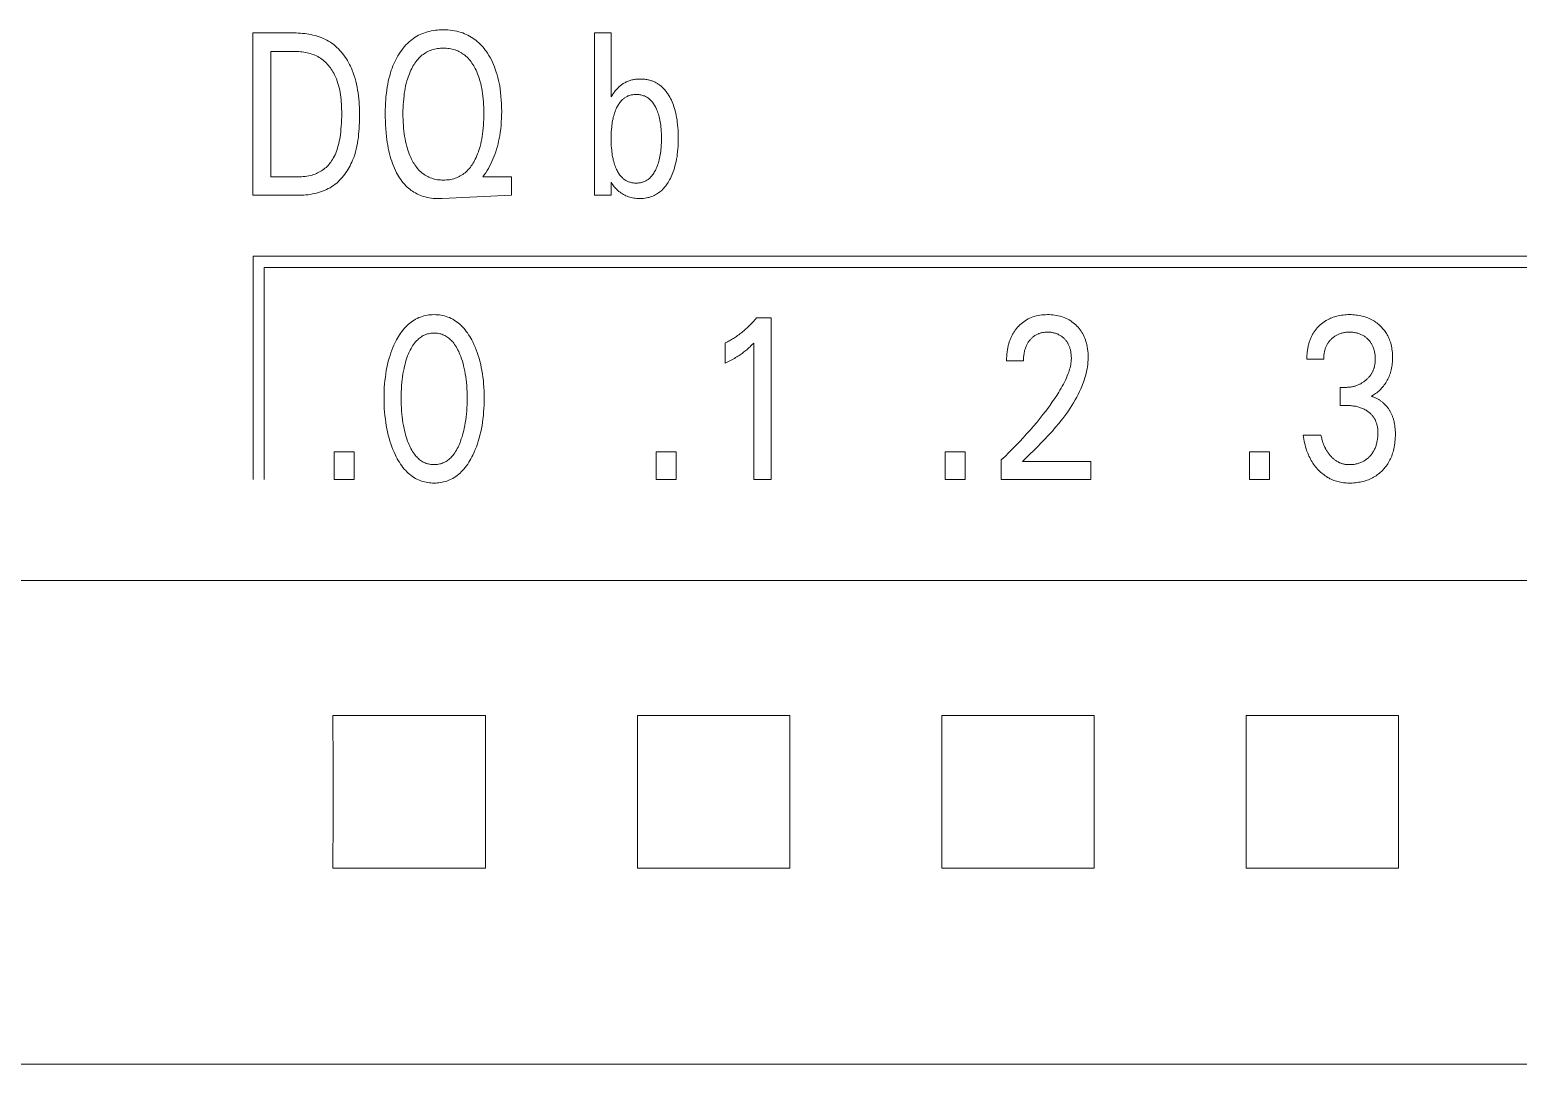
# Model space of a CAD drawing. Header units: millimetres. Extents: x -135 to 420, y 0 to 297.
# Drawn here: x 260.66 to 275.33, y 133.59 to 143.79 of the extents above; entities that cross this region are included whole.
import ezdxf

# ---------------------------------------------------------------- set-up
doc = ezdxf.new("R2010")
doc.units = ezdxf.units.MM
doc.layers.add('eProC - L2', color=41, linetype='Continuous', lineweight=20)

msp = doc.modelspace()

# ---------------------------------------------------------------- linework, layer by layer
at = {"layer": 'eProC - L2', "linetype": 'Continuous'}
for p, q in [((262.856, 142.154), (262.856, 143.754)), ((262.856, 143.754), (263.262, 143.754)), ((266.222, 142.154), (266.222, 143.754)), ((266.222, 143.754), (266.386, 143.754)), ((266.386, 143.754), (266.386, 143.124)), ((263.031, 143.573), (263.031, 142.335)), ((263.262, 143.573), (263.031, 143.573)), ((266.386, 143.124), (266.399, 143.144)), ((263.031, 142.335), (263.297, 142.335)), ((265.136, 142.355), (265.122, 142.335)), ((265.122, 142.335), (265.405, 142.335)), ((265.405, 142.335), (265.405, 142.154)), ((266.386, 142.282), (266.386, 142.154)), ((266.388, 142.28), (266.386, 142.282)), ((263.296, 142.154), (262.856, 142.154)), ((265.405, 142.154), (264.721, 142.122)), ((266.386, 142.154), (266.222, 142.154)), ((262.857, 141.554), (262.857, 139.354)), ((286.906, 141.554), (262.857, 141.554)), ((262.967, 141.444), (262.967, 139.354)), ((286.796, 141.444), (262.967, 141.444)), ((267.818, 140.945), (267.963, 140.945)), ((267.963, 140.945), (267.963, 139.354)), ((267.512, 140.499), (267.512, 140.699)), ((267.792, 139.354), (267.792, 140.698)), ((270.451, 140.522), (270.285, 140.522)), ((273.41, 140.538), (273.244, 140.538)), ((273.571, 140.082), (273.571, 140.261)), ((273.571, 140.261), (273.628, 140.261)), ((273.64, 140.082), (273.571, 140.082)), ((273.208, 139.791), (273.383, 139.791)), ((263.658, 139.354), (263.658, 139.624)), ((263.658, 139.624), (263.855, 139.624)), ((263.855, 139.624), (263.855, 139.354)), ((266.829, 139.354), (266.829, 139.624)), ((266.829, 139.624), (267.027, 139.624)), ((267.027, 139.624), (267.027, 139.354)), ((269.678, 139.354), (269.678, 139.624)), ((269.678, 139.624), (269.876, 139.624)), ((269.876, 139.624), (269.876, 139.354)), ((270.232, 139.354), (270.232, 139.546)), ((270.441, 139.529), (271.115, 139.529)), ((271.115, 139.529), (271.115, 139.354)), ((272.677, 139.354), (272.677, 139.624)), ((272.677, 139.624), (272.875, 139.624)), ((272.875, 139.624), (272.875, 139.354)), ((263.855, 139.354), (263.658, 139.354)), ((267.027, 139.354), (266.829, 139.354)), ((267.963, 139.354), (267.792, 139.354)), ((269.876, 139.354), (269.678, 139.354)), ((271.115, 139.354), (270.232, 139.354)), ((272.875, 139.354), (272.677, 139.354)), ((289.996, 138.358), (224.796, 138.358)), ((265.148, 137.026), (263.645, 137.026)), ((268.148, 137.026), (266.645, 137.026)), ((271.148, 137.026), (269.645, 137.026)), ((274.148, 137.026), (272.645, 137.026)), ((265.148, 135.522), (263.645, 135.522)), ((268.148, 135.522), (266.645, 135.522)), ((271.148, 135.522), (269.645, 135.522)), ((274.148, 135.522), (272.645, 135.522)), ((289.596, 133.589), (225.196, 133.589))]:
    msp.add_line(p, q, dxfattribs=at)
for points in [[(265.136, 142.355), (265.15, 142.375), (265.164, 142.397), (265.177, 142.418), (265.189, 142.44), (265.2, 142.463), (265.211, 142.486), (265.222, 142.509), (265.231, 142.532), (265.241, 142.557), (265.25, 142.583), (265.258, 142.609), (265.265, 142.635), (265.272, 142.661), (265.278, 142.687), (265.284, 142.714), (265.288, 142.74), (265.294, 142.774), (265.298, 142.808), (265.302, 142.842), (265.304, 142.877), (265.306, 142.911), (265.307, 142.945), (265.308, 142.98), (265.307, 143.017), (265.306, 143.055), (265.304, 143.092), (265.301, 143.13), (265.297, 143.167), (265.292, 143.204), (265.288, 143.232), (265.282, 143.26), (265.277, 143.287), (265.27, 143.315), (265.263, 143.342), (265.254, 143.369), (265.245, 143.396), (265.237, 143.419), (265.227, 143.443), (265.217, 143.466), (265.206, 143.489), (265.194, 143.511), (265.181, 143.533), (265.168, 143.554), (265.157, 143.57), (265.146, 143.586), (265.134, 143.601), (265.122, 143.616), (265.109, 143.631), (265.096, 143.644), (265.082, 143.658), (265.067, 143.671), (265.053, 143.683), (265.038, 143.694), (265.023, 143.704), (265.008, 143.714), (264.992, 143.724), (264.975, 143.732), (264.959, 143.74), (264.942, 143.747), (264.925, 143.754), (264.908, 143.76), (264.887, 143.766), (264.865, 143.772), (264.844, 143.776), (264.822, 143.78), (264.8, 143.782), (264.778, 143.784), (264.755, 143.785), (264.733, 143.786), (264.713, 143.785), (264.693, 143.785), (264.674, 143.783), (264.654, 143.781), (264.634, 143.778), (264.614, 143.774), (264.595, 143.77), (264.576, 143.765), (264.557, 143.759), (264.539, 143.753), (264.522, 143.746), (264.505, 143.739), (264.489, 143.731), (264.472, 143.722), (264.456, 143.712), (264.441, 143.702), (264.426, 143.691), (264.411, 143.68), (264.395, 143.666), (264.379, 143.651), (264.364, 143.636), (264.349, 143.62), (264.336, 143.603), (264.322, 143.586), (264.31, 143.569)], [(263.296, 142.154), (263.317, 142.154), (263.338, 142.155), (263.359, 142.156), (263.379, 142.158), (263.4, 142.16), (263.421, 142.163), (263.442, 142.167), (263.462, 142.171), (263.483, 142.176), (263.503, 142.181), (263.523, 142.187), (263.543, 142.194), (263.562, 142.202), (263.581, 142.21), (263.599, 142.22), (263.618, 142.229), (263.635, 142.24), (263.651, 142.251), (263.667, 142.263), (263.682, 142.275), (263.696, 142.288), (263.71, 142.302), (263.724, 142.316), (263.737, 142.331), (263.749, 142.346), (263.761, 142.362), (263.773, 142.378), (263.784, 142.394), (263.794, 142.411), (263.804, 142.428), (263.813, 142.446), (263.822, 142.463), (263.83, 142.481), (263.838, 142.499), (263.849, 142.527), (263.859, 142.554), (263.867, 142.582), (263.874, 142.61), (263.881, 142.639), (263.886, 142.667), (263.891, 142.696), (263.895, 142.725), (263.898, 142.754), (263.901, 142.784), (263.903, 142.813), (263.904, 142.842), (263.905, 142.872), (263.906, 142.901), (263.906, 142.931), (263.906, 142.96), (263.905, 142.989), (263.905, 143.019), (263.903, 143.048), (263.902, 143.077), (263.899, 143.106), (263.896, 143.135), (263.893, 143.164), (263.888, 143.193), (263.883, 143.221), (263.878, 143.249), (263.871, 143.278), (263.863, 143.306), (263.855, 143.333), (263.845, 143.361), (263.834, 143.388), (263.826, 143.407), (263.817, 143.426), (263.808, 143.445), (263.798, 143.463), (263.788, 143.482), (263.777, 143.499), (263.765, 143.517), (263.753, 143.534), (263.74, 143.551), (263.727, 143.567), (263.713, 143.582), (263.699, 143.597), (263.684, 143.612), (263.669, 143.625), (263.653, 143.639), (263.637, 143.651), (263.62, 143.663), (263.602, 143.673), (263.584, 143.683), (263.566, 143.693), (263.547, 143.701), (263.528, 143.709), (263.508, 143.716), (263.489, 143.723), (263.469, 143.728), (263.448, 143.734), (263.428, 143.738), (263.407, 143.742), (263.386, 143.745), (263.366, 143.748), (263.345, 143.75), (263.324, 143.752), (263.303, 143.753), (263.282, 143.754), (263.262, 143.754)], [(263.262, 143.573), (263.278, 143.572), (263.294, 143.572), (263.31, 143.571), (263.326, 143.569), (263.342, 143.567), (263.358, 143.565), (263.374, 143.562), (263.39, 143.559), (263.406, 143.555), (263.421, 143.551), (263.436, 143.546), (263.452, 143.541), (263.466, 143.535), (263.481, 143.528), (263.495, 143.521), (263.509, 143.513), (263.522, 143.505), (263.535, 143.496), (263.547, 143.487), (263.558, 143.477), (263.57, 143.467), (263.58, 143.456), (263.591, 143.445), (263.601, 143.433), (263.61, 143.421), (263.62, 143.409), (263.628, 143.396), (263.637, 143.383), (263.645, 143.37), (263.652, 143.357), (263.66, 143.343), (263.666, 143.329), (263.673, 143.315), (263.679, 143.301), (263.687, 143.279), (263.694, 143.257), (263.701, 143.235), (263.707, 143.213), (263.712, 143.191), (263.716, 143.168), (263.72, 143.145), (263.723, 143.122), (263.725, 143.1), (263.727, 143.077), (263.729, 143.054), (263.73, 143.031), (263.73, 143.007), (263.731, 142.984), (263.731, 142.961), (263.731, 142.93), (263.73, 142.899), (263.729, 142.868), (263.727, 142.837), (263.724, 142.806), (263.721, 142.775), (263.718, 142.753), (263.715, 142.731), (263.711, 142.709), (263.707, 142.687), (263.702, 142.666), (263.696, 142.644), (263.69, 142.623), (263.685, 142.605), (263.679, 142.588), (263.672, 142.571), (263.665, 142.554), (263.657, 142.538), (263.648, 142.521), (263.639, 142.506), (263.632, 142.494), (263.624, 142.482), (263.615, 142.471), (263.606, 142.46), (263.597, 142.449), (263.587, 142.439), (263.577, 142.429), (263.566, 142.42), (263.555, 142.411), (263.543, 142.403), (263.532, 142.395), (263.519, 142.388), (263.507, 142.381), (263.494, 142.374), (263.481, 142.369), (263.468, 142.363), (263.454, 142.359), (263.441, 142.354), (263.423, 142.35), (263.406, 142.346), (263.388, 142.342), (263.37, 142.34), (263.352, 142.338), (263.334, 142.336), (263.315, 142.336), (263.297, 142.335)], [(264.31, 143.569), (264.296, 143.548), (264.285, 143.529), (264.274, 143.509), (264.263, 143.49), (264.254, 143.47), (264.244, 143.449), (264.236, 143.429), (264.228, 143.408), (264.22, 143.387), (264.212, 143.36), (264.204, 143.332), (264.196, 143.305), (264.19, 143.277), (264.184, 143.249), (264.179, 143.221), (264.175, 143.192), (264.171, 143.16), (264.167, 143.127), (264.165, 143.095), (264.163, 143.062), (264.161, 143.029), (264.16, 142.996), (264.16, 142.964), (264.16, 142.925), (264.161, 142.886), (264.163, 142.848), (264.165, 142.809), (264.168, 142.771), (264.172, 142.732), (264.176, 142.704), (264.18, 142.676), (264.185, 142.647), (264.19, 142.619), (264.196, 142.592), (264.202, 142.564), (264.21, 142.536), (264.216, 142.513), (264.224, 142.489), (264.232, 142.466), (264.241, 142.443), (264.25, 142.421), (264.261, 142.398), (264.272, 142.376), (264.281, 142.359), (264.291, 142.342), (264.302, 142.325), (264.313, 142.309), (264.324, 142.293), (264.337, 142.277), (264.35, 142.263), (264.363, 142.248), (264.377, 142.235), (264.39, 142.224), (264.402, 142.213), (264.415, 142.203), (264.429, 142.194), (264.443, 142.185), (264.457, 142.177), (264.472, 142.169), (264.486, 142.162), (264.501, 142.155), (264.517, 142.149), (264.535, 142.143), (264.554, 142.138), (264.573, 142.133), (264.592, 142.129), (264.612, 142.126), (264.631, 142.124), (264.651, 142.122), (264.67, 142.121), (264.69, 142.121), (264.706, 142.121), (264.721, 142.122)], [(264.422, 142.505), (264.419, 142.51), (264.411, 142.527), (264.404, 142.545), (264.396, 142.563), (264.39, 142.581), (264.384, 142.599), (264.378, 142.617), (264.373, 142.636), (264.366, 142.661), (264.361, 142.685), (264.356, 142.71), (264.351, 142.736), (264.348, 142.761), (264.344, 142.786), (264.341, 142.815), (264.339, 142.844), (264.337, 142.874), (264.336, 142.903), (264.335, 142.932), (264.335, 142.961), (264.335, 142.99), (264.336, 143.019), (264.337, 143.048), (264.339, 143.076), (264.342, 143.105), (264.345, 143.134), (264.348, 143.158), (264.352, 143.183), (264.356, 143.208), (264.361, 143.233), (264.367, 143.257), (264.373, 143.281), (264.379, 143.3), (264.385, 143.318), (264.391, 143.335), (264.398, 143.353), (264.405, 143.37), (264.413, 143.388), (264.421, 143.405), (264.428, 143.418), (264.436, 143.432), (264.444, 143.445), (264.452, 143.457), (264.461, 143.47), (264.471, 143.482), (264.48, 143.494), (264.491, 143.505), (264.501, 143.516), (264.512, 143.525), (264.522, 143.534), (264.533, 143.542), (264.544, 143.55), (264.556, 143.558), (264.568, 143.565), (264.58, 143.571), (264.593, 143.577), (264.605, 143.582), (264.619, 143.587), (264.633, 143.591), (264.647, 143.595), (264.661, 143.598), (264.675, 143.6), (264.69, 143.602), (264.704, 143.603), (264.719, 143.604), (264.733, 143.604), (264.748, 143.604), (264.762, 143.603), (264.777, 143.602), (264.791, 143.6), (264.806, 143.598), (264.82, 143.595), (264.834, 143.591), (264.848, 143.587), (264.862, 143.582), (264.874, 143.577), (264.887, 143.571), (264.899, 143.565), (264.911, 143.558), (264.923, 143.55), (264.934, 143.542), (264.945, 143.534), (264.956, 143.525), (264.966, 143.516), (264.977, 143.505), (264.987, 143.494), (264.997, 143.482), (265.006, 143.47), (265.015, 143.457), (265.024, 143.444), (265.032, 143.431), (265.039, 143.418), (265.046, 143.405)], [(265.046, 143.405), (265.055, 143.388), (265.062, 143.371), (265.07, 143.353), (265.077, 143.335), (265.083, 143.318), (265.089, 143.3), (265.094, 143.281), (265.101, 143.257), (265.106, 143.233), (265.111, 143.208), (265.116, 143.183), (265.12, 143.158), (265.123, 143.134), (265.126, 143.105), (265.128, 143.076), (265.13, 143.048), (265.131, 143.019), (265.132, 142.99), (265.132, 142.961), (265.132, 142.932), (265.132, 142.903), (265.13, 142.873), (265.128, 142.844), (265.126, 142.815), (265.123, 142.786), (265.12, 142.76), (265.116, 142.735), (265.112, 142.71), (265.107, 142.685), (265.101, 142.66), (265.095, 142.635), (265.09, 142.617), (265.084, 142.599), (265.078, 142.581), (265.071, 142.563), (265.064, 142.545), (265.056, 142.527), (265.048, 142.51), (265.041, 142.496), (265.033, 142.482), (265.025, 142.469), (265.017, 142.456), (265.008, 142.443), (264.999, 142.43), (264.989, 142.418), (264.978, 142.407), (264.968, 142.395), (264.957, 142.386), (264.947, 142.377), (264.936, 142.368), (264.924, 142.36), (264.913, 142.352), (264.9, 142.345), (264.888, 142.338), (264.875, 142.332), (264.863, 142.327), (264.849, 142.322), (264.835, 142.317), (264.821, 142.313), (264.806, 142.31), (264.792, 142.308), (264.777, 142.306), (264.763, 142.305), (264.748, 142.304), (264.733, 142.304), (264.719, 142.304), (264.704, 142.305), (264.689, 142.306), (264.675, 142.308), (264.66, 142.31), (264.646, 142.313), (264.632, 142.317), (264.618, 142.322), (264.604, 142.327), (264.591, 142.332), (264.579, 142.338), (264.566, 142.345), (264.554, 142.352), (264.543, 142.36), (264.531, 142.368), (264.52, 142.377), (264.51, 142.386), (264.499, 142.395), (264.489, 142.406), (264.479, 142.417), (264.47, 142.429), (264.461, 142.441), (264.452, 142.453), (264.444, 142.466), (264.436, 142.478), (264.429, 142.491), (264.422, 142.505)], [(266.946, 143.153), (266.94, 143.161), (266.934, 143.169), (266.929, 143.177), (266.922, 143.185), (266.916, 143.193), (266.91, 143.2), (266.903, 143.207), (266.896, 143.214), (266.889, 143.221), (266.883, 143.227), (266.876, 143.232), (266.87, 143.237), (266.863, 143.242), (266.857, 143.247), (266.85, 143.251), (266.843, 143.256), (266.836, 143.26), (266.829, 143.264), (266.822, 143.268), (266.814, 143.271), (266.807, 143.275), (266.799, 143.278), (266.792, 143.281), (266.783, 143.284), (266.774, 143.287), (266.765, 143.289), (266.756, 143.291), (266.747, 143.293), (266.738, 143.295), (266.729, 143.296), (266.72, 143.298), (266.711, 143.299), (266.702, 143.299), (266.692, 143.3), (266.683, 143.3), (266.674, 143.3), (266.664, 143.3), (266.655, 143.3), (266.646, 143.299), (266.637, 143.299), (266.627, 143.298), (266.618, 143.296), (266.609, 143.295), (266.6, 143.293), (266.591, 143.291), (266.582, 143.289), (266.573, 143.286), (266.564, 143.283), (266.556, 143.28), (266.549, 143.277), (266.541, 143.274), (266.534, 143.271), (266.527, 143.267), (266.52, 143.263), (266.512, 143.259), (266.505, 143.255), (266.499, 143.25), (266.492, 143.246), (266.485, 143.241), (266.479, 143.236), (266.473, 143.231), (266.465, 143.225), (266.458, 143.218), (266.451, 143.211), (266.445, 143.205), (266.438, 143.198), (266.432, 143.19), (266.426, 143.183), (266.42, 143.175), (266.415, 143.168), (266.409, 143.16), (266.404, 143.152), (266.399, 143.144)], [(266.436, 142.417), (266.43, 142.43), (266.425, 142.444), (266.42, 142.458), (266.416, 142.472), (266.412, 142.486), (266.408, 142.5), (266.405, 142.516), (266.401, 142.532), (266.398, 142.549), (266.396, 142.565), (266.394, 142.581), (266.392, 142.598), (266.39, 142.621), (266.388, 142.643), (266.387, 142.666), (266.386, 142.689), (266.386, 142.712), (266.386, 142.735), (266.387, 142.757), (266.388, 142.78), (266.39, 142.803), (266.392, 142.825), (266.394, 142.842), (266.396, 142.858), (266.398, 142.874), (266.401, 142.891), (266.405, 142.907), (266.408, 142.923), (266.412, 142.937), (266.416, 142.951), (266.42, 142.965), (266.425, 142.979), (266.43, 142.992), (266.436, 143.006), (266.44, 143.015), (266.445, 143.025), (266.45, 143.034), (266.455, 143.043), (266.461, 143.052), (266.467, 143.06), (266.473, 143.069), (266.479, 143.077), (266.486, 143.085), (266.492, 143.091), (266.498, 143.097), (266.504, 143.102), (266.51, 143.107), (266.517, 143.112), (266.523, 143.117), (266.53, 143.121), (266.537, 143.125), (266.545, 143.129), (266.552, 143.133), (266.56, 143.136), (266.568, 143.138), (266.576, 143.141), (266.584, 143.143), (266.592, 143.145), (266.6, 143.146), (266.609, 143.147), (266.617, 143.148), (266.625, 143.148), (266.634, 143.148), (266.643, 143.148), (266.652, 143.148), (266.662, 143.147), (266.671, 143.146), (266.68, 143.144), (266.689, 143.142), (266.698, 143.139), (266.707, 143.136), (266.715, 143.133), (266.724, 143.129), (266.732, 143.125), (266.739, 143.121), (266.747, 143.116), (266.754, 143.11), (266.762, 143.105), (266.768, 143.099), (266.775, 143.093), (266.781, 143.086), (266.788, 143.079), (266.795, 143.071), (266.801, 143.063), (266.807, 143.054), (266.812, 143.045), (266.818, 143.037), (266.823, 143.027), (266.827, 143.018), (266.832, 143.009), (266.833, 143.006)], [(266.388, 142.28), (266.395, 142.269), (266.402, 142.258), (266.41, 142.248), (266.418, 142.238), (266.426, 142.228), (266.435, 142.219), (266.445, 142.209), (266.454, 142.201), (266.464, 142.192), (266.475, 142.184), (266.486, 142.176), (266.497, 142.169), (266.508, 142.162), (266.52, 142.156), (266.532, 142.15), (266.544, 142.144), (266.557, 142.14), (266.57, 142.136), (266.584, 142.132), (266.597, 142.129), (266.611, 142.126), (266.625, 142.125), (266.639, 142.123), (266.652, 142.123), (266.666, 142.122), (266.68, 142.122), (266.694, 142.123), (266.707, 142.124), (266.721, 142.126), (266.734, 142.128), (266.747, 142.131), (266.761, 142.134), (266.774, 142.138), (266.786, 142.143), (266.798, 142.147), (266.81, 142.153), (266.822, 142.159), (266.833, 142.165), (266.844, 142.172), (266.855, 142.179), (266.865, 142.187), (266.875, 142.195), (266.885, 142.203), (266.895, 142.213), (266.905, 142.224), (266.914, 142.234), (266.923, 142.245), (266.932, 142.257), (266.94, 142.268), (266.948, 142.28), (266.955, 142.292), (266.962, 142.305), (266.971, 142.321), (266.978, 142.337), (266.986, 142.353), (266.992, 142.37), (266.999, 142.386), (267.005, 142.403), (267.01, 142.42), (267.016, 142.443), (267.022, 142.465), (267.027, 142.488), (267.032, 142.511), (267.036, 142.535), (267.039, 142.558), (267.042, 142.584), (267.044, 142.611), (267.046, 142.638), (267.047, 142.664), (267.048, 142.691), (267.048, 142.718), (267.048, 142.744), (267.047, 142.77), (267.046, 142.796), (267.044, 142.822), (267.042, 142.848), (267.039, 142.874), (267.036, 142.897), (267.032, 142.92), (267.028, 142.942), (267.023, 142.965), (267.017, 142.987), (267.011, 143.009), (267.006, 143.026), (267, 143.043), (266.994, 143.059), (266.987, 143.075), (266.98, 143.091), (266.972, 143.107), (266.964, 143.122), (266.955, 143.138), (266.946, 143.153)], [(266.833, 143.006), (266.838, 142.994), (266.843, 142.981), (266.848, 142.967), (266.852, 142.954), (266.856, 142.941), (266.86, 142.927), (266.864, 142.911), (266.867, 142.895), (266.87, 142.879), (266.873, 142.862), (266.875, 142.846), (266.877, 142.83), (266.879, 142.807), (266.88, 142.784), (266.882, 142.762), (266.882, 142.739), (266.882, 142.716), (266.882, 142.694), (266.882, 142.671), (266.88, 142.648), (266.879, 142.625), (266.877, 142.602), (266.875, 142.586), (266.873, 142.569), (266.87, 142.552), (266.867, 142.536), (266.864, 142.52), (266.86, 142.503), (266.856, 142.489), (266.852, 142.475), (266.847, 142.461), (266.843, 142.447), (266.837, 142.433), (266.832, 142.419), (266.827, 142.41), (266.823, 142.4), (266.818, 142.391), (266.812, 142.381), (266.807, 142.372), (266.801, 142.364), (266.795, 142.355), (266.788, 142.347), (266.781, 142.339), (266.776, 142.333), (266.77, 142.327), (266.764, 142.321), (266.757, 142.316), (266.751, 142.311), (266.744, 142.306), (266.737, 142.302), (266.73, 142.298), (266.722, 142.294), (266.715, 142.29), (266.707, 142.287), (266.699, 142.284), (266.691, 142.282), (266.683, 142.28), (266.675, 142.278), (266.667, 142.277), (266.658, 142.276), (266.65, 142.275), (266.641, 142.274), (266.633, 142.274), (266.624, 142.274), (266.616, 142.275), (266.608, 142.276), (266.599, 142.277), (266.591, 142.278), (266.583, 142.28), (266.575, 142.282), (266.567, 142.284), (266.559, 142.287), (266.551, 142.29), (266.544, 142.293), (266.537, 142.297), (266.53, 142.301), (266.523, 142.306), (266.516, 142.31), (266.51, 142.315), (266.503, 142.321), (266.497, 142.326), (266.491, 142.332), (266.486, 142.338), (266.479, 142.346), (266.472, 142.354), (266.466, 142.362), (266.46, 142.371), (266.455, 142.38), (266.45, 142.389), (266.445, 142.398), (266.44, 142.408), (266.436, 142.417)], [(265.024, 139.594), (265.036, 139.621), (265.048, 139.648), (265.058, 139.676), (265.068, 139.703), (265.077, 139.731), (265.086, 139.76), (265.094, 139.791), (265.101, 139.822), (265.108, 139.853), (265.114, 139.884), (265.119, 139.916), (265.123, 139.947), (265.127, 139.982), (265.13, 140.017), (265.132, 140.052), (265.134, 140.087), (265.135, 140.122), (265.135, 140.157), (265.135, 140.191), (265.134, 140.226), (265.132, 140.26), (265.13, 140.295), (265.127, 140.329), (265.123, 140.363), (265.118, 140.395), (265.113, 140.426), (265.107, 140.456), (265.101, 140.487), (265.093, 140.518), (265.085, 140.548), (265.076, 140.576), (265.067, 140.603), (265.057, 140.63), (265.046, 140.657), (265.034, 140.684), (265.022, 140.71), (265.013, 140.728), (265.003, 140.746), (264.993, 140.763), (264.982, 140.78), (264.971, 140.797), (264.959, 140.813), (264.947, 140.829), (264.934, 140.844), (264.92, 140.859), (264.908, 140.871), (264.895, 140.883), (264.882, 140.894), (264.868, 140.905), (264.854, 140.915), (264.84, 140.924), (264.825, 140.933), (264.809, 140.941), (264.794, 140.948), (264.778, 140.954), (264.761, 140.96), (264.745, 140.965), (264.728, 140.969), (264.711, 140.972), (264.694, 140.975), (264.676, 140.976), (264.659, 140.977), (264.642, 140.978), (264.624, 140.977), (264.607, 140.976), (264.59, 140.975), (264.573, 140.972), (264.556, 140.969), (264.539, 140.965), (264.523, 140.96), (264.506, 140.954), (264.49, 140.948), (264.475, 140.941), (264.459, 140.933), (264.444, 140.924), (264.43, 140.915), (264.416, 140.905), (264.402, 140.894), (264.389, 140.883), (264.376, 140.871), (264.364, 140.859), (264.35, 140.844), (264.337, 140.829), (264.324, 140.813), (264.313, 140.797), (264.301, 140.78), (264.291, 140.763), (264.281, 140.746), (264.271, 140.728), (264.262, 140.71), (264.258, 140.703)], [(267.818, 140.945), (267.809, 140.934), (267.801, 140.924), (267.792, 140.914), (267.782, 140.904), (267.773, 140.894), (267.764, 140.884), (267.754, 140.874), (267.744, 140.864), (267.734, 140.855), (267.724, 140.846), (267.715, 140.837), (267.705, 140.828), (267.695, 140.819), (267.685, 140.811), (267.675, 140.803), (267.665, 140.795), (267.654, 140.787), (267.644, 140.779), (267.633, 140.771), (267.622, 140.763), (267.613, 140.757), (267.603, 140.75), (267.593, 140.744), (267.583, 140.738), (267.573, 140.732), (267.563, 140.726), (267.553, 140.72), (267.543, 140.715), (267.532, 140.709), (267.522, 140.704), (267.512, 140.699)], [(270.415, 140.877), (270.408, 140.87), (270.401, 140.862), (270.395, 140.856), (270.39, 140.85), (270.385, 140.844), (270.38, 140.838), (270.375, 140.831), (270.37, 140.825), (270.365, 140.818), (270.361, 140.812), (270.356, 140.805), (270.352, 140.798), (270.348, 140.791), (270.344, 140.784), (270.34, 140.777), (270.336, 140.77), (270.333, 140.762), (270.329, 140.754), (270.326, 140.747), (270.322, 140.739), (270.319, 140.731), (270.316, 140.723), (270.313, 140.715), (270.311, 140.706), (270.308, 140.698), (270.306, 140.69), (270.304, 140.682), (270.301, 140.673), (270.3, 140.665), (270.298, 140.657), (270.296, 140.646), (270.294, 140.636), (270.292, 140.626), (270.291, 140.615), (270.289, 140.605), (270.288, 140.595), (270.287, 140.584), (270.287, 140.574), (270.286, 140.564), (270.285, 140.553), (270.285, 140.543), (270.285, 140.532), (270.285, 140.522)], [(270.441, 139.529), (270.478, 139.565), (270.515, 139.602), (270.552, 139.639), (270.589, 139.676), (270.626, 139.713), (270.662, 139.751), (270.698, 139.789), (270.733, 139.827), (270.767, 139.867), (270.801, 139.907), (270.82, 139.931), (270.839, 139.955), (270.858, 139.98), (270.877, 140.005), (270.895, 140.031), (270.912, 140.057), (270.929, 140.083), (270.945, 140.11), (270.961, 140.137), (270.976, 140.164), (270.99, 140.192), (271.004, 140.22), (271.017, 140.248), (271.025, 140.269), (271.034, 140.29), (271.042, 140.311), (271.049, 140.333), (271.056, 140.354), (271.062, 140.376), (271.068, 140.398), (271.073, 140.42), (271.077, 140.442), (271.081, 140.464), (271.084, 140.487), (271.086, 140.509), (271.088, 140.531), (271.089, 140.554), (271.088, 140.575), (271.087, 140.597), (271.086, 140.618), (271.083, 140.64), (271.079, 140.661), (271.075, 140.682), (271.071, 140.698), (271.066, 140.714), (271.061, 140.73), (271.056, 140.745), (271.049, 140.76), (271.042, 140.775), (271.035, 140.79), (271.027, 140.803), (271.018, 140.816), (271.009, 140.829), (270.999, 140.841), (270.989, 140.853), (270.978, 140.865), (270.967, 140.876), (270.955, 140.887), (270.942, 140.897), (270.929, 140.907), (270.916, 140.916), (270.902, 140.925), (270.888, 140.932), (270.873, 140.94), (270.858, 140.947), (270.842, 140.953), (270.827, 140.958), (270.811, 140.962), (270.794, 140.966), (270.777, 140.97), (270.759, 140.973), (270.741, 140.975), (270.723, 140.977), (270.705, 140.978), (270.687, 140.978), (270.668, 140.977), (270.65, 140.976), (270.631, 140.975), (270.613, 140.972), (270.594, 140.969), (270.576, 140.965), (270.56, 140.96), (270.543, 140.955), (270.527, 140.949), (270.512, 140.942), (270.496, 140.935), (270.481, 140.926), (270.467, 140.918), (270.453, 140.908), (270.44, 140.898), (270.428, 140.888), (270.415, 140.877)], [(273.44, 140.923), (273.432, 140.919), (273.425, 140.915), (273.418, 140.91), (273.411, 140.905), (273.404, 140.9), (273.398, 140.895), (273.391, 140.89), (273.385, 140.885), (273.378, 140.879), (273.372, 140.873), (273.366, 140.868), (273.36, 140.862), (273.354, 140.856), (273.349, 140.85), (273.343, 140.844), (273.338, 140.838), (273.333, 140.832), (273.328, 140.825), (273.323, 140.819), (273.318, 140.812), (273.314, 140.805), (273.309, 140.798), (273.305, 140.791), (273.301, 140.784), (273.297, 140.777), (273.293, 140.769), (273.289, 140.761), (273.285, 140.754), (273.282, 140.746), (273.279, 140.738), (273.276, 140.73), (273.273, 140.722), (273.27, 140.714), (273.267, 140.706), (273.265, 140.697), (273.262, 140.689), (273.26, 140.681), (273.258, 140.672), (273.256, 140.662), (273.254, 140.652), (273.252, 140.642), (273.25, 140.631), (273.249, 140.621), (273.248, 140.611), (273.247, 140.6), (273.246, 140.59), (273.245, 140.579), (273.245, 140.569), (273.244, 140.559), (273.244, 140.548), (273.244, 140.538)], [(273.878, 140.173), (273.889, 140.179), (273.9, 140.186), (273.911, 140.193), (273.922, 140.2), (273.932, 140.208), (273.942, 140.216), (273.952, 140.225), (273.962, 140.234), (273.972, 140.243), (273.981, 140.253), (273.99, 140.263), (273.999, 140.274), (274.007, 140.285), (274.015, 140.296), (274.023, 140.307), (274.03, 140.319), (274.037, 140.331), (274.043, 140.343), (274.049, 140.356), (274.054, 140.369), (274.06, 140.382), (274.064, 140.395), (274.068, 140.408), (274.072, 140.421), (274.076, 140.435), (274.079, 140.45), (274.081, 140.465), (274.084, 140.48), (274.085, 140.495), (274.087, 140.51), (274.088, 140.525), (274.088, 140.541), (274.089, 140.556), (274.088, 140.572), (274.088, 140.588), (274.087, 140.604), (274.085, 140.62), (274.083, 140.636), (274.08, 140.652), (274.077, 140.668), (274.074, 140.683), (274.07, 140.696), (274.067, 140.708), (274.062, 140.721), (274.058, 140.733), (274.053, 140.745), (274.048, 140.757), (274.042, 140.768), (274.036, 140.78), (274.029, 140.791), (274.022, 140.802), (274.015, 140.812), (274.008, 140.822), (274, 140.832), (273.991, 140.842), (273.983, 140.852), (273.974, 140.861), (273.965, 140.869), (273.955, 140.878), (273.944, 140.887), (273.933, 140.896), (273.921, 140.904), (273.909, 140.912), (273.897, 140.92), (273.885, 140.927), (273.872, 140.933), (273.859, 140.94), (273.845, 140.945), (273.832, 140.951), (273.818, 140.955), (273.804, 140.96), (273.79, 140.963), (273.775, 140.967), (273.76, 140.97), (273.744, 140.972), (273.729, 140.974), (273.713, 140.976), (273.697, 140.977), (273.682, 140.978), (273.666, 140.978), (273.649, 140.978), (273.633, 140.977), (273.617, 140.976), (273.601, 140.974), (273.585, 140.972), (273.568, 140.969), (273.553, 140.966), (273.54, 140.963), (273.527, 140.96), (273.515, 140.956), (273.502, 140.952), (273.49, 140.947), (273.478, 140.943), (273.466, 140.937), (273.455, 140.931), (273.44, 140.923)], [(264.258, 140.703), (264.246, 140.678), (264.235, 140.653), (264.225, 140.627), (264.216, 140.601), (264.207, 140.574), (264.199, 140.548), (264.19, 140.518), (264.183, 140.487), (264.176, 140.456), (264.17, 140.426), (264.165, 140.395), (264.161, 140.363), (264.157, 140.329), (264.154, 140.295), (264.151, 140.26), (264.15, 140.226), (264.149, 140.191), (264.148, 140.157), (264.149, 140.122), (264.15, 140.087), (264.151, 140.052), (264.154, 140.017), (264.157, 139.982), (264.161, 139.947), (264.165, 139.915), (264.17, 139.884), (264.176, 139.852), (264.182, 139.821), (264.19, 139.79), (264.198, 139.759), (264.206, 139.731), (264.215, 139.703), (264.225, 139.675), (264.236, 139.648), (264.247, 139.621), (264.26, 139.594), (264.269, 139.576), (264.279, 139.558), (264.289, 139.54), (264.3, 139.522), (264.311, 139.505), (264.323, 139.488), (264.335, 139.472), (264.348, 139.456), (264.362, 139.441), (264.374, 139.428), (264.387, 139.416), (264.4, 139.404), (264.414, 139.393), (264.428, 139.383), (264.443, 139.373), (264.458, 139.364), (264.473, 139.356), (264.489, 139.348), (264.504, 139.342), (264.518, 139.337), (264.533, 139.333), (264.548, 139.329), (264.564, 139.325), (264.579, 139.322), (264.595, 139.32), (264.61, 139.319), (264.626, 139.318), (264.642, 139.318), (264.658, 139.318), (264.673, 139.319), (264.689, 139.32), (264.705, 139.322), (264.72, 139.325), (264.735, 139.329), (264.751, 139.333), (264.766, 139.337), (264.78, 139.342), (264.795, 139.348), (264.811, 139.356), (264.826, 139.364), (264.841, 139.373), (264.856, 139.383), (264.87, 139.393), (264.884, 139.404), (264.897, 139.416), (264.91, 139.428), (264.922, 139.441), (264.936, 139.456), (264.949, 139.472), (264.961, 139.488), (264.973, 139.505), (264.984, 139.522), (264.995, 139.54), (265.005, 139.558), (265.015, 139.576), (265.024, 139.594)], [(264.381, 139.732), (264.373, 139.752), (264.367, 139.773), (264.36, 139.793), (264.355, 139.814), (264.35, 139.835), (264.345, 139.856), (264.339, 139.884), (264.334, 139.912), (264.33, 139.941), (264.326, 139.969), (264.323, 139.997), (264.321, 140.029), (264.319, 140.06), (264.317, 140.092), (264.316, 140.123), (264.316, 140.155), (264.316, 140.186), (264.317, 140.217), (264.319, 140.248), (264.321, 140.279), (264.323, 140.31), (264.326, 140.338), (264.33, 140.365), (264.334, 140.393), (264.339, 140.421), (264.345, 140.448), (264.35, 140.469), (264.355, 140.49), (264.361, 140.51), (264.367, 140.531), (264.374, 140.551), (264.381, 140.571), (264.387, 140.585), (264.393, 140.6), (264.4, 140.615), (264.407, 140.629), (264.414, 140.643), (264.422, 140.657), (264.43, 140.67), (264.439, 140.683), (264.449, 140.696), (264.456, 140.705), (264.463, 140.714), (264.471, 140.722), (264.48, 140.731), (264.488, 140.739), (264.497, 140.746), (264.506, 140.753), (264.516, 140.76), (264.525, 140.766), (264.535, 140.771), (264.545, 140.776), (264.555, 140.78), (264.566, 140.784), (264.576, 140.787), (264.587, 140.79), (264.598, 140.792), (264.609, 140.794), (264.62, 140.795), (264.631, 140.796), (264.642, 140.796), (264.653, 140.796), (264.664, 140.795), (264.675, 140.794), (264.686, 140.792), (264.697, 140.79), (264.707, 140.787), (264.718, 140.784), (264.728, 140.78), (264.738, 140.776), (264.748, 140.771), (264.758, 140.766), (264.768, 140.76), (264.777, 140.753), (264.787, 140.746), (264.795, 140.739), (264.804, 140.731), (264.812, 140.722), (264.82, 140.714), (264.828, 140.705), (264.835, 140.696), (264.844, 140.683), (264.853, 140.67), (264.862, 140.657), (264.869, 140.643), (264.877, 140.629), (264.884, 140.615), (264.89, 140.6), (264.896, 140.585), (264.902, 140.571), (264.904, 140.565)], [(267.512, 140.499), (267.525, 140.506), (267.538, 140.513), (267.551, 140.519), (267.564, 140.526), (267.577, 140.533), (267.59, 140.54), (267.602, 140.547), (267.613, 140.554), (267.625, 140.561), (267.636, 140.568), (267.647, 140.575), (267.658, 140.582), (267.668, 140.589), (267.677, 140.596), (267.687, 140.603), (267.696, 140.61), (267.706, 140.618), (267.715, 140.625), (267.723, 140.632), (267.731, 140.639), (267.739, 140.646), (267.747, 140.654), (267.756, 140.662), (267.764, 140.67), (267.778, 140.684), (267.792, 140.698)], [(270.451, 140.522), (270.451, 140.532), (270.451, 140.542), (270.452, 140.553), (270.452, 140.563), (270.453, 140.573), (270.455, 140.583), (270.456, 140.593), (270.458, 140.603), (270.46, 140.612), (270.462, 140.621), (270.464, 140.63), (270.467, 140.639), (270.47, 140.647), (270.473, 140.656), (270.476, 140.664), (270.48, 140.673), (270.483, 140.679), (270.486, 140.686), (270.49, 140.693), (270.494, 140.699), (270.498, 140.705), (270.502, 140.712), (270.506, 140.718), (270.511, 140.724), (270.516, 140.729), (270.52, 140.735), (270.525, 140.74), (270.53, 140.745), (270.535, 140.75), (270.541, 140.755), (270.546, 140.759), (270.552, 140.764), (270.558, 140.768), (270.564, 140.772), (270.569, 140.775), (270.575, 140.779), (270.582, 140.782), (270.588, 140.785), (270.594, 140.788), (270.601, 140.79), (270.607, 140.793), (270.614, 140.795), (270.621, 140.797), (270.629, 140.799), (270.637, 140.801), (270.645, 140.802), (270.653, 140.803), (270.662, 140.804), (270.67, 140.805), (270.678, 140.805), (270.687, 140.805), (270.695, 140.805), (270.703, 140.805), (270.711, 140.805), (270.719, 140.804), (270.727, 140.803), (270.735, 140.802), (270.743, 140.8), (270.751, 140.798), (270.758, 140.796), (270.766, 140.794), (270.773, 140.792), (270.78, 140.789), (270.787, 140.787), (270.794, 140.784), (270.8, 140.78), (270.807, 140.777), (270.813, 140.773), (270.819, 140.769), (270.826, 140.765), (270.831, 140.76), (270.837, 140.756), (270.843, 140.751), (270.848, 140.746), (270.854, 140.741), (270.859, 140.736), (270.863, 140.73), (270.868, 140.725), (270.873, 140.719), (270.877, 140.713), (270.881, 140.707), (270.885, 140.701), (270.888, 140.695), (270.892, 140.688), (270.895, 140.681), (270.899, 140.674), (270.902, 140.667), (270.904, 140.66), (270.907, 140.653), (270.909, 140.645), (270.911, 140.638), (270.913, 140.63), (270.915, 140.623), (270.917, 140.614), (270.918, 140.606), (270.919, 140.597), (270.921, 140.588), (270.921, 140.58), (270.922, 140.571), (270.922, 140.562), (270.923, 140.553), (270.923, 140.545)], [(273.41, 140.538), (273.41, 140.547), (273.41, 140.556), (273.411, 140.565), (273.411, 140.574), (273.412, 140.582), (273.414, 140.591), (273.415, 140.6), (273.417, 140.609), (273.419, 140.618), (273.421, 140.626), (273.423, 140.633), (273.425, 140.641), (273.428, 140.649), (273.431, 140.656), (273.434, 140.663), (273.437, 140.671), (273.441, 140.678), (273.445, 140.685), (273.449, 140.692), (273.453, 140.698), (273.457, 140.705), (273.462, 140.711), (273.467, 140.717), (273.472, 140.723), (273.477, 140.729), (273.482, 140.734), (273.488, 140.74), (273.494, 140.745), (273.5, 140.75), (273.506, 140.755), (273.512, 140.76), (273.519, 140.764), (273.525, 140.768), (273.532, 140.772), (273.539, 140.776), (273.546, 140.78), (273.553, 140.783), (273.56, 140.786), (273.567, 140.789), (273.575, 140.792), (273.582, 140.794), (273.59, 140.796), (273.597, 140.798), (273.605, 140.8), (273.614, 140.801), (273.622, 140.803), (273.63, 140.804), (273.639, 140.804), (273.647, 140.805), (273.656, 140.805), (273.664, 140.805), (273.673, 140.805), (273.681, 140.805), (273.69, 140.805), (273.698, 140.804), (273.707, 140.803), (273.715, 140.801), (273.724, 140.8), (273.732, 140.798), (273.74, 140.796), (273.747, 140.794), (273.755, 140.792), (273.762, 140.789), (273.77, 140.786), (273.777, 140.783), (273.784, 140.78), (273.791, 140.776), (273.798, 140.772), (273.805, 140.768), (273.811, 140.764), (273.818, 140.76), (273.824, 140.755), (273.83, 140.75), (273.836, 140.745), (273.842, 140.74), (273.847, 140.734), (273.853, 140.729), (273.858, 140.723), (273.863, 140.717), (273.867, 140.711), (273.872, 140.705), (273.876, 140.698), (273.88, 140.692), (273.884, 140.685), (273.888, 140.678), (273.891, 140.671), (273.895, 140.663), (273.898, 140.656), (273.901, 140.648), (273.903, 140.641), (273.905, 140.633), (273.908, 140.625), (273.91, 140.617), (273.911, 140.608), (273.913, 140.599), (273.915, 140.59), (273.916, 140.581), (273.917, 140.572), (273.917, 140.563), (273.918, 140.554), (273.918, 140.545), (273.918, 140.536)], [(264.904, 140.565), (264.912, 140.542), (264.92, 140.519), (264.927, 140.496), (264.933, 140.472), (264.938, 140.448), (264.944, 140.421), (264.949, 140.393), (264.953, 140.365), (264.957, 140.338), (264.96, 140.31), (264.963, 140.279), (264.965, 140.248), (264.966, 140.217), (264.967, 140.186), (264.967, 140.155), (264.967, 140.123), (264.966, 140.092), (264.965, 140.06), (264.963, 140.029), (264.96, 139.997), (264.957, 139.969), (264.954, 139.94), (264.949, 139.912), (264.944, 139.884), (264.939, 139.856), (264.934, 139.835), (264.929, 139.814), (264.923, 139.793), (264.917, 139.773), (264.91, 139.752), (264.903, 139.732), (264.897, 139.716), (264.891, 139.701), (264.885, 139.687), (264.878, 139.672), (264.87, 139.657), (264.863, 139.643), (264.854, 139.629), (264.845, 139.616), (264.836, 139.602), (264.828, 139.593), (264.821, 139.584), (264.813, 139.575), (264.805, 139.567), (264.796, 139.559), (264.787, 139.551), (264.778, 139.544), (264.769, 139.537), (264.759, 139.531), (264.749, 139.525), (264.739, 139.52), (264.729, 139.516), (264.718, 139.512), (264.708, 139.508), (264.697, 139.506), (264.686, 139.503), (264.675, 139.501), (264.664, 139.5), (264.653, 139.499), (264.642, 139.499), (264.631, 139.499), (264.619, 139.5), (264.608, 139.501), (264.597, 139.503), (264.587, 139.506), (264.576, 139.508), (264.565, 139.512), (264.555, 139.516), (264.545, 139.52), (264.535, 139.525), (264.525, 139.531), (264.515, 139.537), (264.505, 139.544), (264.496, 139.551), (264.487, 139.559), (264.479, 139.567), (264.471, 139.575), (264.463, 139.584), (264.455, 139.593), (264.448, 139.602), (264.438, 139.616), (264.429, 139.629), (264.421, 139.643), (264.413, 139.657), (264.406, 139.672), (264.399, 139.687), (264.392, 139.701), (264.386, 139.716), (264.381, 139.732)], [(270.923, 140.545), (270.922, 140.529), (270.921, 140.514), (270.919, 140.499), (270.916, 140.484), (270.913, 140.469), (270.91, 140.455), (270.906, 140.44), (270.901, 140.425), (270.897, 140.411), (270.891, 140.396), (270.883, 140.375), (270.874, 140.354), (270.865, 140.333), (270.855, 140.312), (270.844, 140.292), (270.833, 140.272), (270.822, 140.252), (270.81, 140.232), (270.798, 140.213), (270.778, 140.18), (270.757, 140.148), (270.735, 140.117), (270.713, 140.085), (270.69, 140.054), (270.667, 140.024), (270.643, 139.994), (270.612, 139.955), (270.581, 139.916), (270.549, 139.878), (270.516, 139.84), (270.482, 139.803), (270.448, 139.765), (270.414, 139.728), (270.379, 139.691), (270.343, 139.654), (270.306, 139.618), (270.27, 139.581), (270.232, 139.546)], [(273.918, 140.536), (273.918, 140.528), (273.918, 140.521), (273.917, 140.513), (273.917, 140.506), (273.916, 140.499), (273.915, 140.491), (273.914, 140.484), (273.912, 140.477), (273.911, 140.469), (273.909, 140.462), (273.907, 140.455), (273.905, 140.449), (273.903, 140.443), (273.901, 140.437), (273.899, 140.431), (273.896, 140.425), (273.894, 140.419), (273.891, 140.413), (273.888, 140.408), (273.885, 140.402), (273.882, 140.397), (273.878, 140.391), (273.875, 140.386), (273.871, 140.38), (273.867, 140.375), (273.863, 140.37), (273.859, 140.365), (273.855, 140.36), (273.85, 140.355), (273.845, 140.35), (273.841, 140.346), (273.836, 140.341), (273.831, 140.337), (273.826, 140.332), (273.821, 140.328), (273.815, 140.324), (273.81, 140.32), (273.804, 140.315), (273.799, 140.312), (273.793, 140.308), (273.787, 140.304), (273.781, 140.301), (273.775, 140.297), (273.769, 140.294), (273.762, 140.291), (273.755, 140.288), (273.749, 140.285), (273.742, 140.282), (273.734, 140.279), (273.727, 140.277), (273.72, 140.274), (273.713, 140.272), (273.705, 140.27), (273.698, 140.269), (273.69, 140.267), (273.683, 140.266), (273.675, 140.264), (273.667, 140.263), (273.659, 140.263), (273.651, 140.262), (273.643, 140.262), (273.636, 140.261), (273.628, 140.261)], [(274.11, 139.887), (274.109, 139.895), (274.108, 139.903), (274.106, 139.911), (274.105, 139.918), (274.103, 139.926), (274.101, 139.934), (274.099, 139.941), (274.097, 139.949), (274.094, 139.956), (274.092, 139.964), (274.089, 139.971), (274.087, 139.978), (274.084, 139.984), (274.081, 139.991), (274.079, 139.997), (274.076, 140.003), (274.072, 140.01), (274.069, 140.016), (274.066, 140.022), (274.062, 140.028), (274.058, 140.034), (274.055, 140.04), (274.051, 140.046), (274.047, 140.052), (274.043, 140.058), (274.038, 140.063), (274.034, 140.069), (274.029, 140.074), (274.025, 140.08), (274.02, 140.085), (274.015, 140.09), (274.01, 140.095), (274.005, 140.1), (274, 140.104), (273.995, 140.109), (273.99, 140.113), (273.985, 140.118), (273.98, 140.122), (273.974, 140.126), (273.969, 140.13), (273.963, 140.134), (273.957, 140.137), (273.952, 140.141), (273.946, 140.144), (273.94, 140.148), (273.934, 140.151), (273.928, 140.154), (273.922, 140.157), (273.916, 140.159), (273.91, 140.162), (273.903, 140.165), (273.897, 140.167), (273.891, 140.169), (273.884, 140.171), (273.878, 140.173)], [(273.64, 140.082), (273.651, 140.082), (273.662, 140.082), (273.673, 140.081), (273.684, 140.08), (273.695, 140.079), (273.705, 140.077), (273.716, 140.076), (273.726, 140.074), (273.736, 140.072), (273.745, 140.069), (273.755, 140.067), (273.765, 140.064), (273.774, 140.06), (273.784, 140.057), (273.792, 140.053), (273.801, 140.049), (273.81, 140.045), (273.818, 140.04), (273.827, 140.036), (273.835, 140.031), (273.843, 140.025), (273.849, 140.021), (273.855, 140.016), (273.861, 140.011), (273.867, 140.006), (273.873, 140), (273.879, 139.995), (273.884, 139.989), (273.889, 139.983), (273.894, 139.977), (273.899, 139.971), (273.904, 139.965), (273.908, 139.958), (273.912, 139.951), (273.916, 139.944), (273.919, 139.938), (273.922, 139.93), (273.925, 139.923), (273.928, 139.916), (273.931, 139.909), (273.933, 139.901), (273.935, 139.892), (273.938, 139.883), (273.939, 139.874), (273.941, 139.864), (273.942, 139.855), (273.943, 139.845), (273.944, 139.836), (273.944, 139.826), (273.944, 139.817), (273.944, 139.805), (273.944, 139.793), (273.943, 139.781), (273.942, 139.769), (273.941, 139.758), (273.939, 139.746), (273.938, 139.734), (273.935, 139.723), (273.933, 139.714), (273.931, 139.705), (273.928, 139.696), (273.926, 139.687), (273.923, 139.678), (273.919, 139.669), (273.916, 139.661), (273.912, 139.652), (273.908, 139.644), (273.904, 139.636), (273.9, 139.628), (273.895, 139.621), (273.89, 139.614), (273.885, 139.607), (273.88, 139.6), (273.874, 139.593), (273.869, 139.586), (273.863, 139.58), (273.856, 139.573), (273.85, 139.567), (273.843, 139.561), (273.836, 139.555), (273.829, 139.55), (273.822, 139.545), (273.814, 139.54), (273.807, 139.535), (273.799, 139.531), (273.791, 139.526), (273.783, 139.523), (273.774, 139.519), (273.766, 139.516), (273.757, 139.513), (273.749, 139.51), (273.74, 139.508), (273.731, 139.506), (273.721, 139.504), (273.711, 139.502), (273.702, 139.501), (273.692, 139.5), (273.682, 139.5), (273.673, 139.499), (273.663, 139.499)], [(273.208, 139.791), (273.21, 139.771), (273.213, 139.751), (273.217, 139.732), (273.221, 139.713), (273.226, 139.693), (273.231, 139.674), (273.237, 139.655), (273.242, 139.64), (273.247, 139.626), (273.253, 139.611), (273.259, 139.596), (273.265, 139.582), (273.272, 139.568), (273.279, 139.554), (273.287, 139.54), (273.295, 139.528), (273.303, 139.515), (273.311, 139.503), (273.32, 139.491), (273.329, 139.479), (273.339, 139.467), (273.349, 139.456), (273.359, 139.445), (273.369, 139.435), (273.38, 139.425), (273.39, 139.416), (273.401, 139.407), (273.413, 139.398), (273.424, 139.39), (273.436, 139.382), (273.448, 139.374), (273.46, 139.368), (273.472, 139.361), (273.484, 139.355), (273.497, 139.35), (273.51, 139.344), (273.522, 139.34), (273.536, 139.336), (273.549, 139.332), (273.562, 139.329), (273.576, 139.326), (273.59, 139.323), (273.604, 139.321), (273.619, 139.32), (273.633, 139.319), (273.647, 139.318), (273.661, 139.318), (273.677, 139.318), (273.692, 139.318), (273.708, 139.319), (273.723, 139.321), (273.738, 139.322), (273.753, 139.325), (273.769, 139.327), (273.784, 139.331), (273.797, 139.334), (273.811, 139.338), (273.825, 139.342), (273.838, 139.346), (273.851, 139.351), (273.864, 139.357), (273.877, 139.363), (273.89, 139.369), (273.902, 139.376), (273.914, 139.383), (273.926, 139.39), (273.937, 139.398), (273.948, 139.406), (273.959, 139.415), (273.969, 139.424), (273.98, 139.433), (273.99, 139.443), (273.999, 139.453), (274.008, 139.463), (274.017, 139.474), (274.025, 139.485), (274.034, 139.496), (274.041, 139.508), (274.048, 139.52), (274.055, 139.532), (274.062, 139.545), (274.068, 139.558), (274.074, 139.571), (274.08, 139.584), (274.085, 139.598), (274.089, 139.612), (274.093, 139.626), (274.097, 139.64), (274.101, 139.654), (274.104, 139.672), (274.108, 139.69), (274.11, 139.709), (274.112, 139.727), (274.114, 139.745), (274.115, 139.764), (274.116, 139.782), (274.116, 139.801), (274.116, 139.818), (274.115, 139.836), (274.114, 139.853), (274.112, 139.87), (274.11, 139.887)], [(273.663, 139.499), (273.656, 139.499), (273.649, 139.5), (273.643, 139.5), (273.636, 139.501), (273.629, 139.501), (273.622, 139.502), (273.616, 139.504), (273.609, 139.505), (273.602, 139.506), (273.596, 139.508), (273.59, 139.51), (273.584, 139.512), (273.579, 139.514), (273.573, 139.516), (273.567, 139.518), (273.562, 139.521), (273.556, 139.524), (273.551, 139.526), (273.546, 139.529), (273.54, 139.532), (273.535, 139.535), (273.529, 139.539), (273.524, 139.543), (273.518, 139.548), (273.512, 139.552), (273.507, 139.556), (273.502, 139.561), (273.497, 139.566), (273.491, 139.571), (273.486, 139.576), (273.482, 139.581), (273.476, 139.587), (273.471, 139.593), (273.466, 139.599), (273.461, 139.605), (273.456, 139.612), (273.452, 139.618), (273.447, 139.625), (273.443, 139.632), (273.439, 139.638), (273.435, 139.646), (273.43, 139.653), (273.426, 139.661), (273.423, 139.669), (273.419, 139.676), (273.415, 139.684), (273.412, 139.692), (273.409, 139.7), (273.406, 139.708), (273.402, 139.718), (273.399, 139.729), (273.396, 139.739), (273.393, 139.749), (273.39, 139.759), (273.387, 139.77), (273.385, 139.78), (273.383, 139.791)], [(263.645, 135.522), (263.646, 136.021), (263.646, 136.527), (263.645, 137.026)], [(265.148, 135.522), (265.147, 136.021), (265.147, 136.527), (265.148, 137.026)], [(266.645, 135.522), (266.646, 136.021), (266.646, 136.527), (266.645, 137.026)], [(268.148, 135.522), (268.147, 136.021), (268.147, 136.527), (268.148, 137.026)], [(269.645, 135.522), (269.646, 136.021), (269.646, 136.527), (269.645, 137.026)], [(271.148, 135.522), (271.147, 136.021), (271.147, 136.527), (271.148, 137.026)], [(272.645, 135.522), (272.646, 136.021), (272.646, 136.527), (272.645, 137.026)], [(274.148, 135.522), (274.147, 136.021), (274.147, 136.527), (274.148, 137.026)]]:
    msp.add_lwpolyline(points, dxfattribs=at)

doc.saveas('drawing.dxf')
